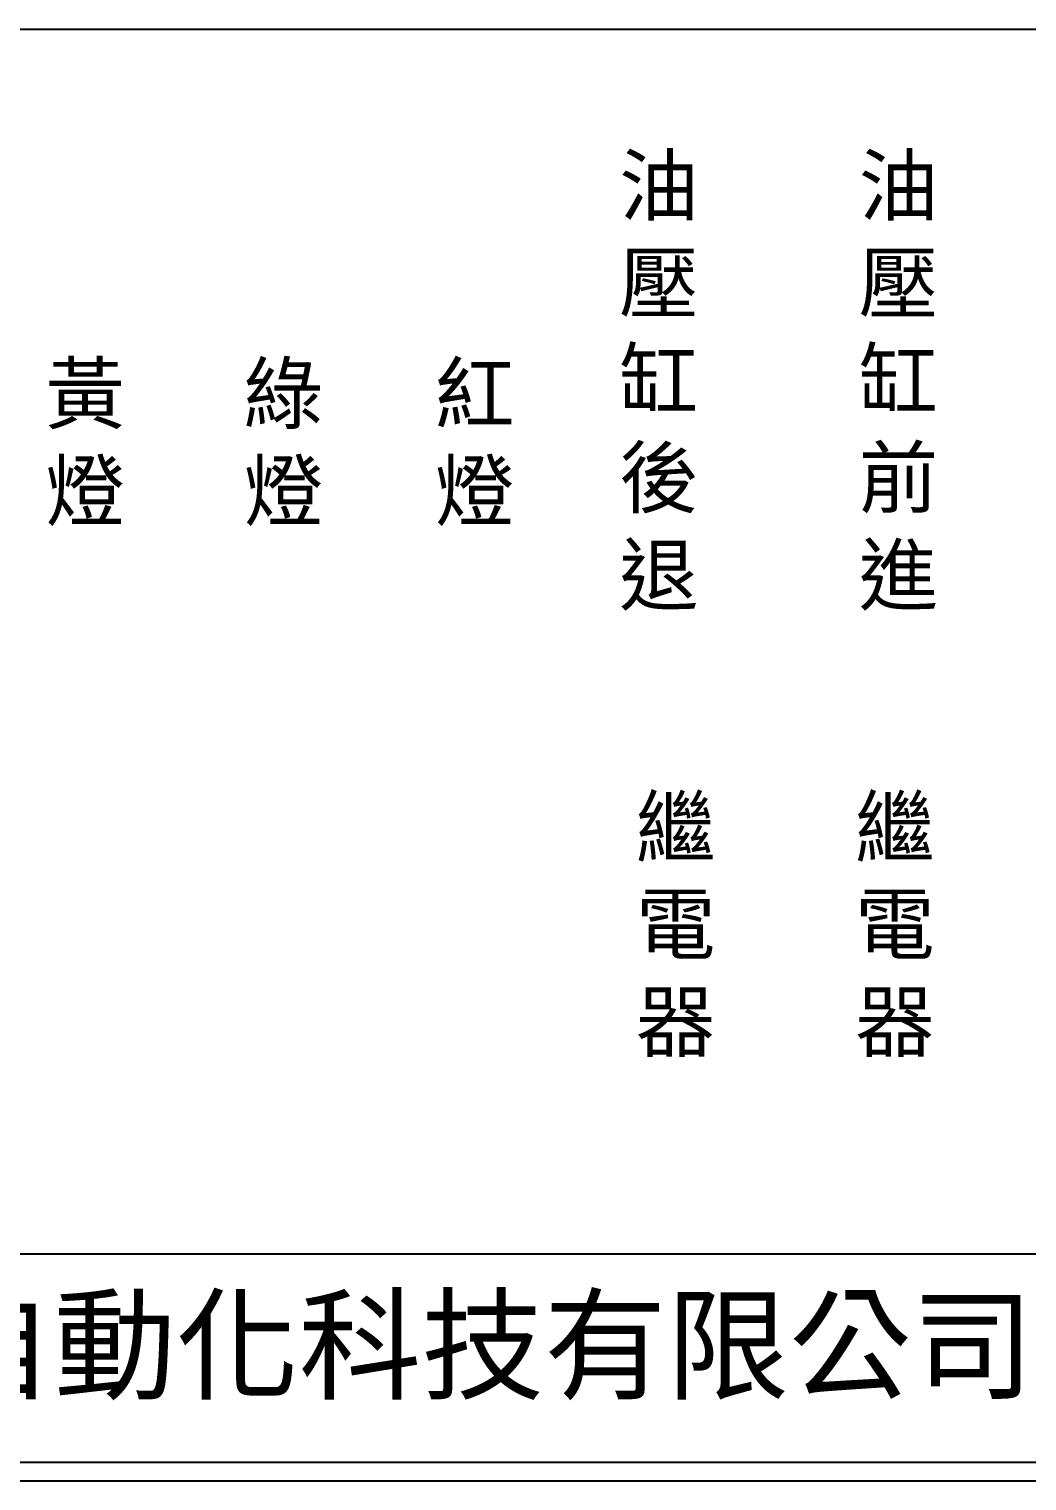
# Model space of a CAD drawing. Extents: x 889 to 1176, y 251 to 455.
# Drawn here: x 950.6 to 1017.2, y 251.2 to 348.2 of the extents above; entities that cross this region are included whole.
import ezdxf

# ---------------------------------------------------------------- set-up
doc = ezdxf.new("R2010")
doc.units = 0
doc.layers.add('圖框層', color=7, linetype='CONTINUOUS')
doc.layers.add('標尺寸層', color=3, linetype='CONTINUOUS')
doc.styles.add('CNS', font='romanc.shx', dxfattribs={"bigfont": 'chineset.shx'})
doc.styles.add('STSL', font='kaiu.ttf')

msp = doc.modelspace()

# ---------------------------------------------------------------- linework, layer by layer
at = {"layer": '圖框層', "color": 7}
for p, q in [((890.321, 266.372), (1174.821, 266.372)), ((890.321, 252.445), (1174.821, 252.445)), ((889.071, 251.195), (1176.071, 251.195))]:
    msp.add_line(p, q, dxfattribs=at)
at = {"layer": '標尺寸層', "color": 7}
msp.add_line((893.818, 348.153), (1171.69, 348.153), dxfattribs=at)

# ---------------------------------------------------------------- texts
at = {"layer": '圖框層', "color": 4, "style": 'STSL'}
msp.add_text('泓陞自動化科技有限公司', height=6, dxfattribs=at).set_placement((927.675, 257.271))
at = {"layer": '標尺寸層', "color": 7, "char_height": 3.9, "attachment_point": 5, "style": 'CNS'}
for s, insert, width in [('{\\fDFKai-SB|b0|i0|c136|p65;油壓缸後退}', (992.642, 324.484), 2.84806), ('{\\fDFKai-SB|b0|i0|c136|p65;油壓缸前進}', (1008.639, 324.485), 2.84806), ('{\\fDFKai-SB|b0|i0|c136|p65;黃燈}', (954.326, 320.36), 2.84806), ('{\\fDFKai-SB|b0|i0|c136|p65;綠燈}', (967.574, 320.36), 2.84806), ('{\\fDFKai-SB|b0|i0|c136|p65;紅燈}', (980.333, 320.36), 2.84806), ('{\\fDFKai-SB|b0|i0|c136|p65;繼電器}', (993.757, 288.16), 8.6627), ('{\\fDFKai-SB|b0|i0|c136|p65;繼電器}', (1008.4, 288.16), 8.6627)]:
    msp.add_mtext(s, dxfattribs=dict(at, insert=insert, width=width))

doc.saveas('drawing.dxf')
